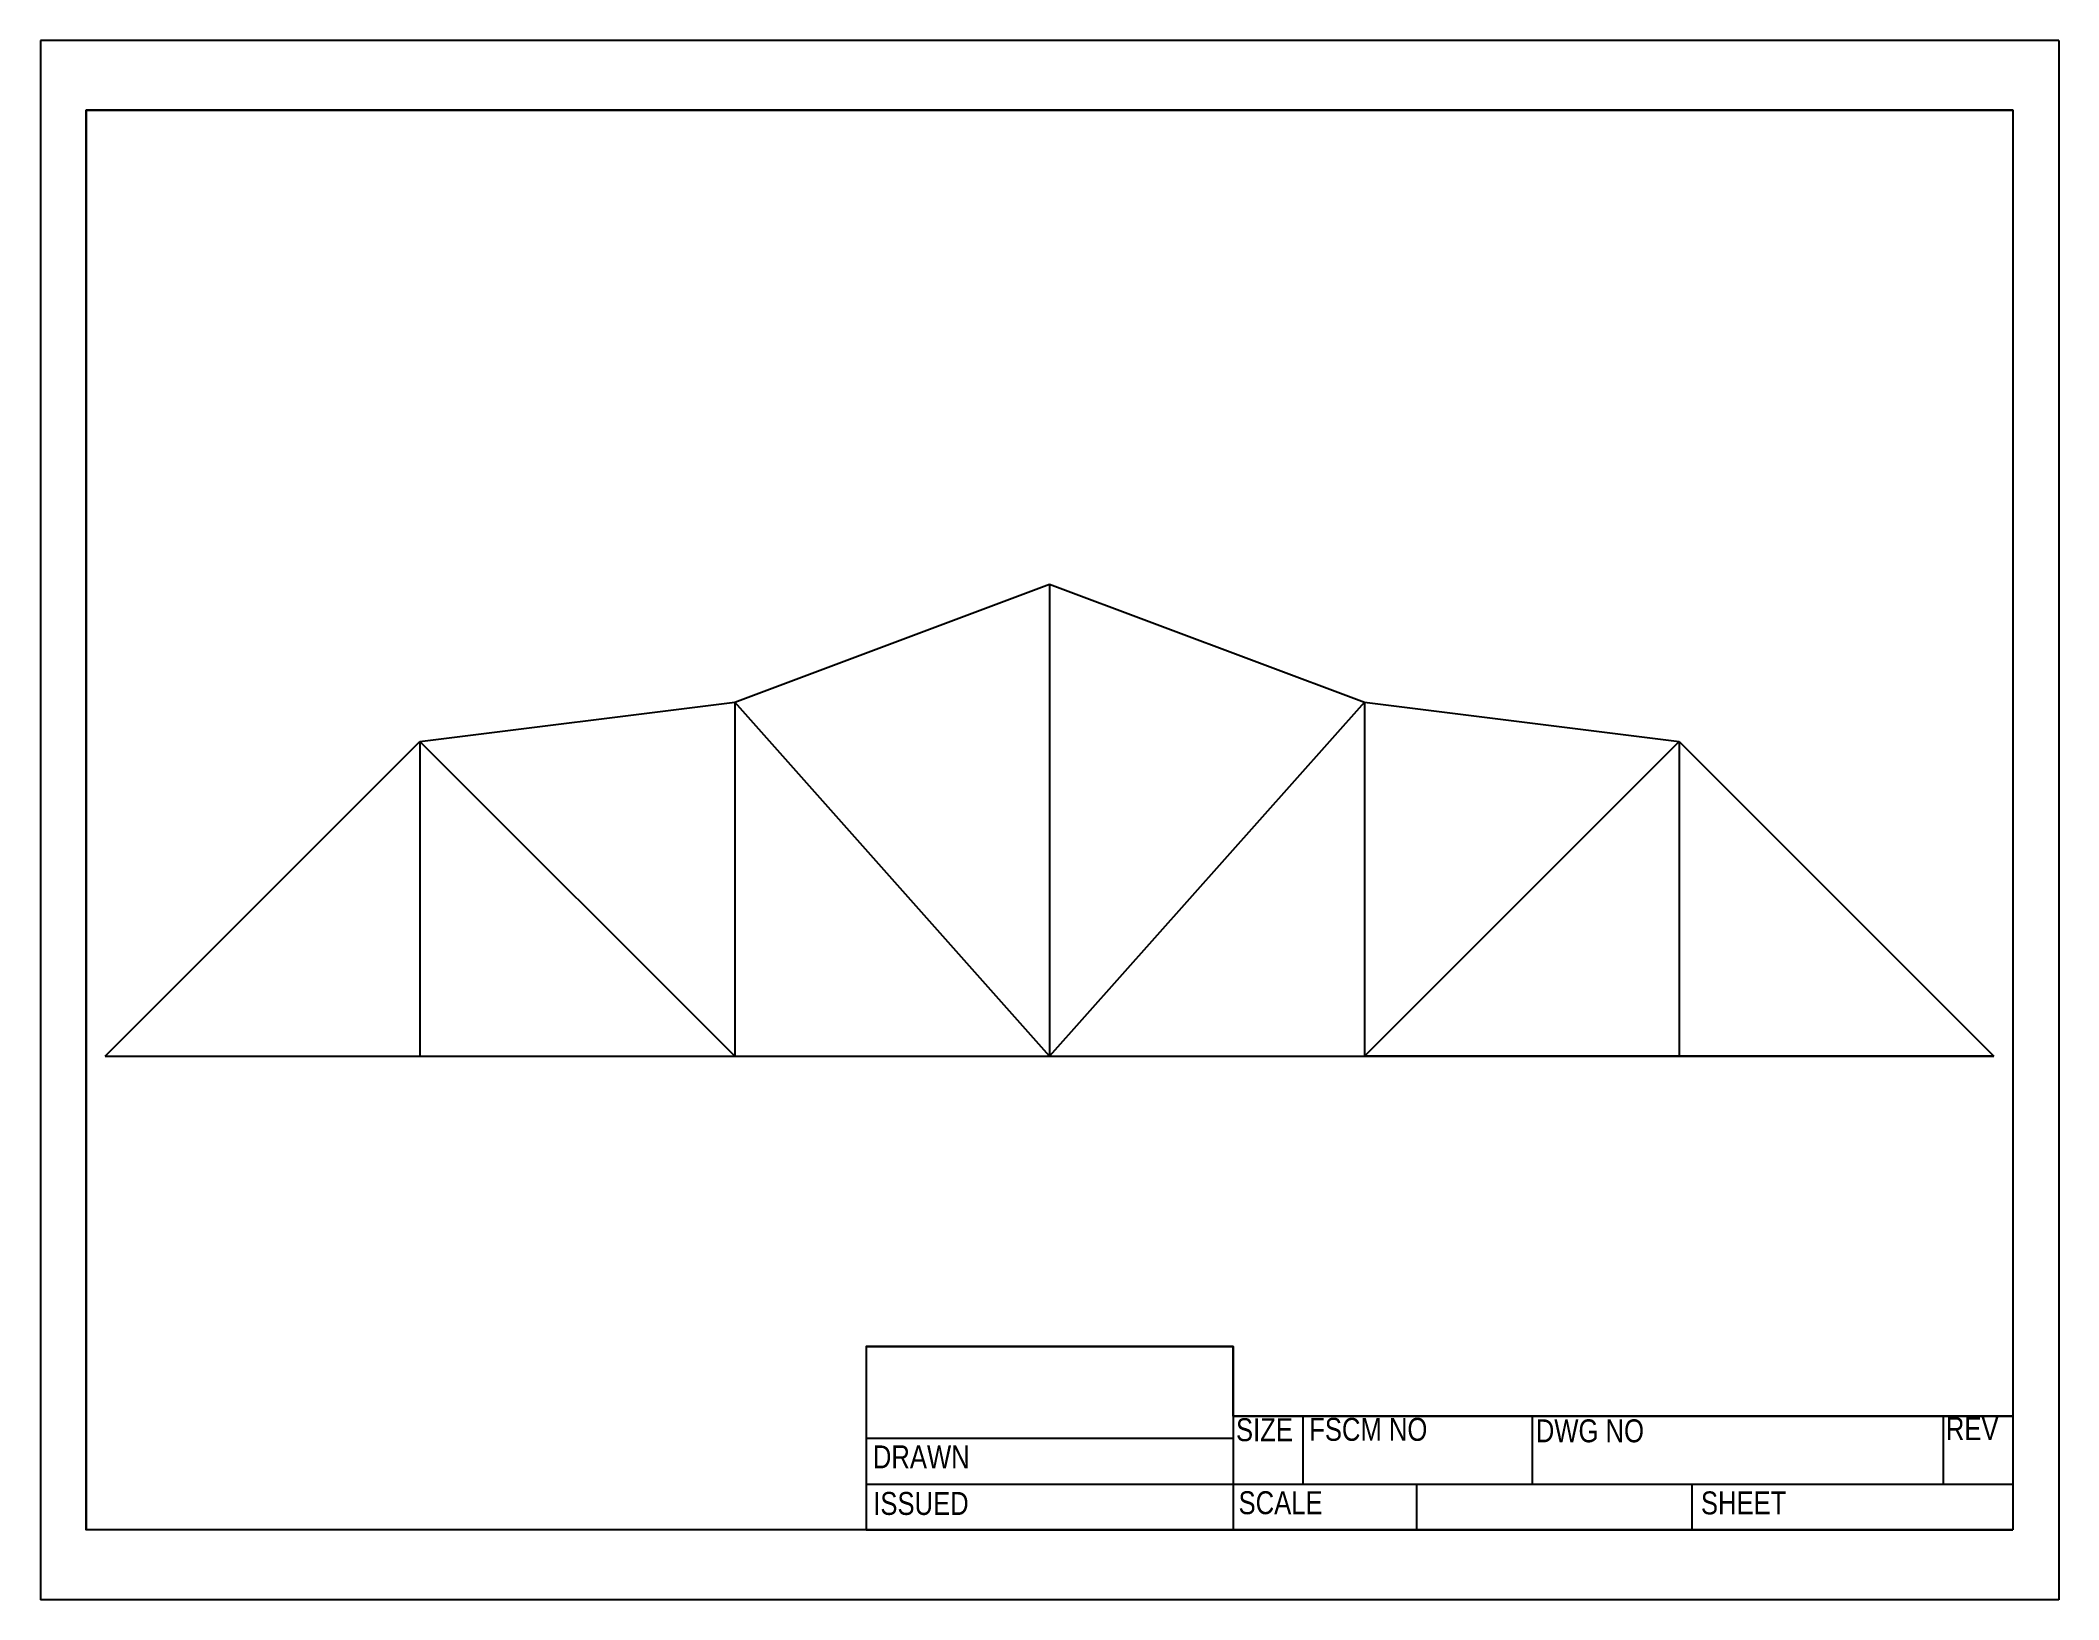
# Paper-space layout 'Sheet1' of a CAD drawing. Header units: inches. Extents: x -0.2 to 10.8, y -0.7 to 7.8.
# The model-space entities are those that its viewports show. They can reach past a viewport. Long polylines and large blocks are cut down to what shows.
import ezdxf

# ---------------------------------------------------------------- set-up
doc = ezdxf.new("R2010")
doc.units = ezdxf.units.IN
doc.header["$MEASUREMENT"] = 0
doc.styles.add('textstyle11', font='')
doc.styles.add('textstyle12', font='')
doc.styles.add('textstyle13', font='')
doc.styles.add('textstyle14', font='')
doc.styles.add('textstyle15', font='')
doc.styles.add('textstyle16', font='')
doc.styles.add('textstyle17', font='')
doc.styles.add('textstyle18', font='')
doc.styles.get('textstyle11').set_extended_font_data('Arial')
doc.styles.get('textstyle12').set_extended_font_data('Arial')
doc.styles.get('textstyle13').set_extended_font_data('Arial')
doc.styles.get('textstyle14').set_extended_font_data('Arial')
doc.styles.get('textstyle15').set_extended_font_data('Arial')
doc.styles.get('textstyle16').set_extended_font_data('Arial')
doc.styles.get('textstyle17').set_extended_font_data('Arial')
doc.styles.get('textstyle18').set_extended_font_data('Arial')

msp = doc.modelspace()

# ---------------------------------------------------------------- linework, layer by layer
for p, q in [((1.5314, 3.9859), (2.1564, 4.2203)), ((2.1564, 4.2203), (2.1564, 3.2828)), ((2.1564, 4.2203), (2.7814, 3.9859)), ((0.9064, 3.9078), (1.5314, 3.9859)), ((1.5314, 3.9859), (1.5314, 3.2828)), ((2.1564, 3.2828), (1.5314, 3.9859)), ((2.7814, 3.9859), (2.1564, 3.2828)), ((2.7814, 3.9859), (2.7814, 3.2828)), ((2.7814, 3.9859), (3.4064, 3.9078)), ((0.2814, 3.2828), (0.9064, 3.9078)), ((0.9064, 3.9078), (0.9064, 3.2828)), ((1.5314, 3.2828), (0.9064, 3.9078)), ((1.5314, 3.9078), (1.5314, 3.2828)), ((2.7814, 3.2828), (3.4064, 3.9078)), ((3.4064, 3.9078), (3.4064, 3.2828)), ((3.4064, 3.9078), (4.0314, 3.2828)), ((0.2814, 3.2828), (4.0314, 3.2828)), ((4.0314, 3.2828), (2.7814, 3.2828))]:
    msp.add_line(p, q)

psp = doc.layouts.new('Sheet1')

# ---------------------------------------------------------------- linework, layer by layer
for p, q in [((10.751, 7.751), (-0.249, 7.751)), ((-0.249, 7.751), (-0.249, -0.749)), ((10.751, 7.751), (10.751, -0.749)), ((10.501, 7.371), (0.001, 7.371)), ((0.001, 7.371), (0.001, -0.369)), ((10.501, 7.371), (10.501, -0.369)), ((4.251, 0.631), (4.251, -0.369)), ((4.251, 0.631), (6.251, 0.631)), ((6.251, 0.631), (6.251, -0.369)), ((6.251, 0.251), (10.501, 0.251)), ((6.631, 0.251), (6.631, -0.119)), ((7.881, 0.251), (7.881, -0.119)), ((10.121, 0.251), (10.121, -0.119)), ((10.501, 0.251), (10.501, -0.369)), ((4.251, 0.131), (6.251, 0.131)), ((4.251, -0.119), (10.501, -0.119)), ((7.251, -0.119), (7.251, -0.369)), ((8.751, -0.119), (8.751, -0.369)), ((10.501, -0.369), (0.001, -0.369)), ((4.251, -0.369), (10.501, -0.369)), ((10.751, -0.749), (-0.249, -0.749))]:
    psp.add_line(p, q)
psp.add_lwpolyline([(6.251, 0.631), (4.251, 0.631), (4.251, -0.369), (0.001, -0.369), (0.001, 7.371), (10.501, 7.371), (10.501, 0.251), (6.251, 0.251), (6.251, 0.631), (4.251, 0.631)], close=True)

# ---------------------------------------------------------------- texts
at = {"char_height": 0.125, "attachment_point": 1}
for s, insert, width, style in [('{\\W0.8;SIZE}', (6.267, 0.24), 0.38, 'textstyle11'), ('{\\W0.8;FSCM NO}', (6.666, 0.242), 0.69289, 'textstyle12'), ('{\\W0.8;DWG NO}', (7.901, 0.234), 0.95414, 'textstyle13'), ('{\\W0.8;REV}', (10.136, 0.246), 0.69289, 'textstyle14'), ('{\\W0.8;DRAWN}', (4.288, 0.092), 0.69289, 'textstyle17'), ('{\\W0.8;ISSUED}', (4.29, -0.162), 0.69289, 'textstyle18'), ('{\\W0.8;SCALE}', (6.281, -0.158), 0.69289, 'textstyle15'), ('{\\W0.8;SHEET}', (8.801, -0.159), 0.69289, 'textstyle16')]:
    psp.add_mtext(s, dxfattribs=dict(at, insert=insert, width=width, style=style))

# ---------------------------------------------------------------- viewports
at = {"layer": '0', "view_target_point": (2.1564, 3.7516)}
psp.add_viewport(center=(5.251, 3.501), size=(10.5, 7.74), view_center_point=(0, 0), view_height=2.819571, dxfattribs=at)

doc.saveas('drawing.dxf')
